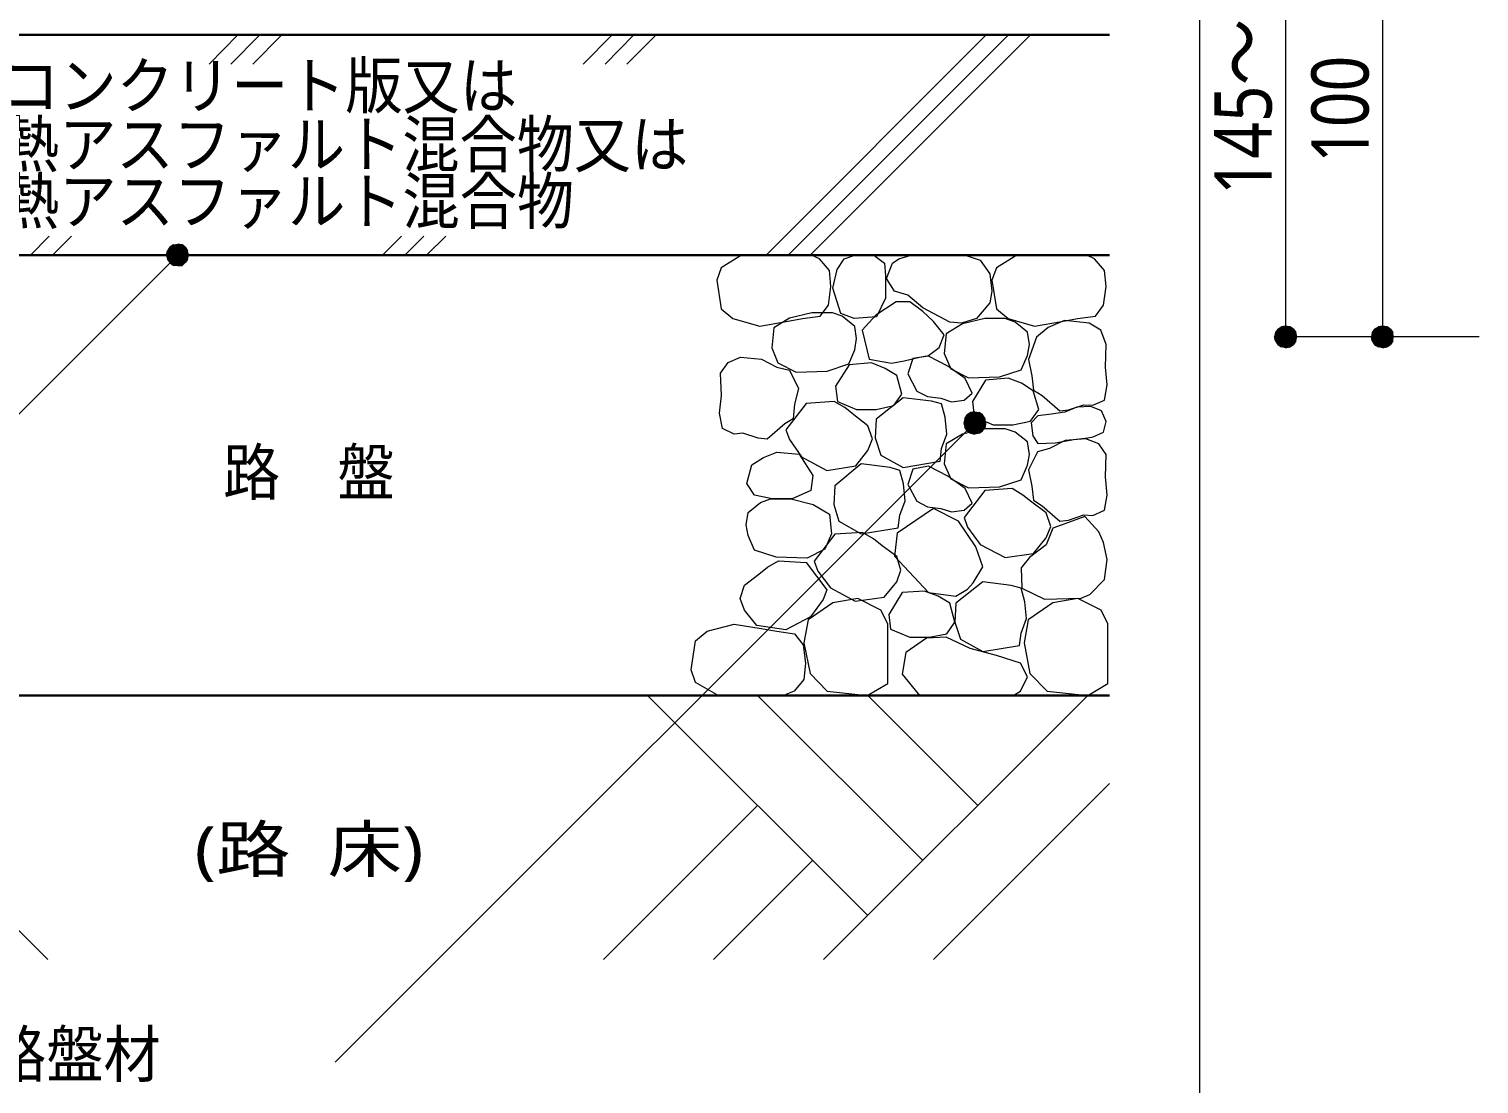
# Model space of a CAD drawing. Header units: millimetres. Extents: x 0 to 420, y 0 to 297.
# Drawn here: x 65 to 130.9, y 71.8 to 119.7 of the extents above; entities that cross this region are included whole.
import ezdxf
from ezdxf.enums import TextEntityAlignment as Align

# ---------------------------------------------------------------- set-up
doc = ezdxf.new("R2010")
doc.units = ezdxf.units.MM
doc.styles.add('kst32b', font='NotoSansJP-Variable.ttf')

msp = doc.modelspace()

# ---------------------------------------------------------------- hatches: boundary and pattern name
h = msp.add_hatch(color=7)
h.paths.add_polyline_path([(71.395, 109.77), (71.289, 109.601), (71.755, 109.411), (71.395, 109.77)])
h.paths.add_polyline_path([(71.289, 109.601), (71.755, 109.411), (71.247, 109.411), (71.289, 109.601)])
h.paths.add_polyline_path([(71.755, 109.411), (71.247, 109.411), (71.289, 109.22), (71.755, 109.411)])
for points in [[(71.289, 109.22), (71.395, 109.072), (71.755, 109.411), (71.289, 109.22)], [(122.28, 106.151), (122.089, 106.193), (122.089, 105.706), (122.28, 106.151)], [(126.683, 106.151), (126.492, 106.193), (126.492, 105.706), (126.683, 106.151)], [(108.437, 101.981), (108.31, 102.15), (107.971, 101.791), (108.437, 101.981)]]:
    msp.add_hatch(color=7).paths.add_polyline_path(points)
h = msp.add_hatch(color=7)
h.paths.add_polyline_path([(71.946, 109.876), (71.755, 109.918), (71.755, 109.411), (71.946, 109.876)])
h.paths.add_polyline_path([(71.755, 109.918), (71.755, 109.411), (71.565, 109.876), (71.755, 109.918)])
h.paths.add_polyline_path([(71.755, 109.411), (71.565, 109.876), (71.395, 109.77), (71.755, 109.411)])
h = msp.add_hatch(color=7)
h.paths.add_polyline_path([(71.395, 109.072), (71.565, 108.945), (71.755, 109.411), (71.395, 109.072)])
h.paths.add_polyline_path([(71.565, 108.945), (71.755, 109.411), (71.755, 108.924), (71.565, 108.945)])
h.paths.add_polyline_path([(71.755, 109.411), (71.755, 108.924), (71.946, 108.945), (71.755, 109.411)])
h = msp.add_hatch(color=7)
h.paths.add_polyline_path([(72.242, 109.411), (72.2, 109.601), (71.755, 109.411), (72.242, 109.411)])
h.paths.add_polyline_path([(72.2, 109.601), (71.755, 109.411), (72.094, 109.77), (72.2, 109.601)])
h.paths.add_polyline_path([(71.755, 109.411), (72.094, 109.77), (71.946, 109.876), (71.755, 109.411)])
h = msp.add_hatch(color=7)
h.paths.add_polyline_path([(71.946, 108.945), (72.094, 109.072), (71.755, 109.411), (71.946, 108.945)])
h.paths.add_polyline_path([(72.094, 109.072), (71.755, 109.411), (72.2, 109.22), (72.094, 109.072)])
h.paths.add_polyline_path([(71.755, 109.411), (72.2, 109.22), (72.242, 109.411), (71.755, 109.411)])
h = msp.add_hatch(color=7)
h.paths.add_polyline_path([(122.089, 106.193), (121.899, 106.151), (122.089, 105.706), (122.089, 106.193)])
h.paths.add_polyline_path([(121.899, 106.151), (122.089, 105.706), (121.729, 106.045), (121.899, 106.151)])
h.paths.add_polyline_path([(122.089, 105.706), (121.729, 106.045), (121.624, 105.897), (122.089, 105.706)])
h = msp.add_hatch(color=7)
h.paths.add_polyline_path([(122.597, 105.706), (122.555, 105.897), (122.089, 105.706), (122.597, 105.706)])
h.paths.add_polyline_path([(122.555, 105.897), (122.089, 105.706), (122.449, 106.045), (122.555, 105.897)])
h.paths.add_polyline_path([(122.089, 105.706), (122.449, 106.045), (122.28, 106.151), (122.089, 105.706)])
h = msp.add_hatch(color=7)
h.paths.add_polyline_path([(126.492, 106.193), (126.302, 106.151), (126.492, 105.706), (126.492, 106.193)])
h.paths.add_polyline_path([(126.302, 106.151), (126.492, 105.706), (126.132, 106.045), (126.302, 106.151)])
h.paths.add_polyline_path([(126.492, 105.706), (126.132, 106.045), (126.026, 105.897), (126.492, 105.706)])
h = msp.add_hatch(color=7)
h.paths.add_polyline_path([(126.979, 105.706), (126.958, 105.897), (126.492, 105.706), (126.979, 105.706)])
h.paths.add_polyline_path([(126.958, 105.897), (126.492, 105.706), (126.852, 106.045), (126.958, 105.897)])
h.paths.add_polyline_path([(126.492, 105.706), (126.852, 106.045), (126.683, 106.151), (126.492, 105.706)])
h = msp.add_hatch(color=7)
h.paths.add_polyline_path([(121.624, 105.897), (121.581, 105.706), (122.089, 105.706), (121.624, 105.897)])
h.paths.add_polyline_path([(121.581, 105.706), (122.089, 105.706), (121.624, 105.516), (121.581, 105.706)])
h.paths.add_polyline_path([(122.089, 105.706), (121.624, 105.516), (121.729, 105.346), (122.089, 105.706)])
h = msp.add_hatch(color=7)
h.paths.add_polyline_path([(121.729, 105.346), (121.899, 105.241), (122.089, 105.706), (121.729, 105.346)])
h.paths.add_polyline_path([(121.899, 105.241), (122.089, 105.706), (122.089, 105.198), (121.899, 105.241)])
h.paths.add_polyline_path([(122.089, 105.706), (122.089, 105.198), (122.28, 105.241), (122.089, 105.706)])
h = msp.add_hatch(color=7)
h.paths.add_polyline_path([(122.28, 105.241), (122.449, 105.346), (122.089, 105.706), (122.28, 105.241)])
h.paths.add_polyline_path([(122.449, 105.346), (122.089, 105.706), (122.555, 105.516), (122.449, 105.346)])
h.paths.add_polyline_path([(122.089, 105.706), (122.555, 105.516), (122.597, 105.706), (122.089, 105.706)])
h = msp.add_hatch(color=7)
h.paths.add_polyline_path([(126.026, 105.897), (125.984, 105.706), (126.492, 105.706), (126.026, 105.897)])
h.paths.add_polyline_path([(125.984, 105.706), (126.492, 105.706), (126.026, 105.516), (125.984, 105.706)])
h.paths.add_polyline_path([(126.492, 105.706), (126.026, 105.516), (126.132, 105.346), (126.492, 105.706)])
h = msp.add_hatch(color=7)
h.paths.add_polyline_path([(126.132, 105.346), (126.302, 105.241), (126.492, 105.706), (126.132, 105.346)])
h.paths.add_polyline_path([(126.302, 105.241), (126.492, 105.706), (126.492, 105.198), (126.302, 105.241)])
h.paths.add_polyline_path([(126.492, 105.706), (126.492, 105.198), (126.683, 105.241), (126.492, 105.706)])
h = msp.add_hatch(color=7)
h.paths.add_polyline_path([(126.683, 105.241), (126.852, 105.346), (126.492, 105.706), (126.683, 105.241)])
h.paths.add_polyline_path([(126.852, 105.346), (126.492, 105.706), (126.958, 105.516), (126.852, 105.346)])
h.paths.add_polyline_path([(126.492, 105.706), (126.958, 105.516), (126.979, 105.706), (126.492, 105.706)])
h = msp.add_hatch(color=7)
h.paths.add_polyline_path([(107.781, 102.256), (107.611, 102.15), (107.971, 101.791), (107.781, 102.256)])
h.paths.add_polyline_path([(107.611, 102.15), (107.971, 101.791), (107.505, 101.981), (107.611, 102.15)])
h.paths.add_polyline_path([(107.971, 101.791), (107.505, 101.981), (107.463, 101.791), (107.971, 101.791)])
h = msp.add_hatch(color=7)
h.paths.add_polyline_path([(108.31, 102.15), (108.162, 102.256), (107.971, 101.791), (108.31, 102.15)])
h.paths.add_polyline_path([(108.162, 102.256), (107.971, 101.791), (107.971, 102.298), (108.162, 102.256)])
h.paths.add_polyline_path([(107.971, 101.791), (107.971, 102.298), (107.781, 102.256), (107.971, 101.791)])
h = msp.add_hatch(color=7)
h.paths.add_polyline_path([(107.463, 101.791), (107.505, 101.6), (107.971, 101.791), (107.463, 101.791)])
h.paths.add_polyline_path([(107.505, 101.6), (107.971, 101.791), (107.611, 101.431), (107.505, 101.6)])
h.paths.add_polyline_path([(107.971, 101.791), (107.611, 101.431), (107.781, 101.325), (107.971, 101.791)])
h = msp.add_hatch(color=7)
h.paths.add_polyline_path([(107.781, 101.325), (107.971, 101.282), (107.971, 101.791), (107.781, 101.325)])
h.paths.add_polyline_path([(107.971, 101.282), (107.971, 101.791), (108.162, 101.325), (107.971, 101.282)])
h.paths.add_polyline_path([(107.971, 101.791), (108.162, 101.325), (108.31, 101.431), (107.971, 101.791)])
h = msp.add_hatch(color=7)
h.paths.add_polyline_path([(108.31, 101.431), (108.437, 101.6), (107.971, 101.791), (108.31, 101.431)])
h.paths.add_polyline_path([(108.437, 101.6), (107.971, 101.791), (108.458, 101.791), (108.437, 101.6)])
h.paths.add_polyline_path([(107.971, 101.791), (108.458, 101.791), (108.437, 101.981), (107.971, 101.791)])

# ---------------------------------------------------------------- linework, layer by layer
at = {"lineweight": 13}
for points in [[(118.174, 285.983), (118.174, 45.995)], [(122.089, 134.705), (122.089, 105.706)], [(126.492, 134.705), (126.492, 125.688), (126.492, 105.706)], [(73.173, 118.089), (74.486, 119.422)], [(74.168, 118.089), (75.48, 119.422)], [(75.163, 118.089), (76.475, 119.422)], [(90.17, 118.089), (91.482, 119.422)], [(91.165, 118.089), (92.477, 119.422)], [(92.16, 118.089), (93.493, 119.422)], [(98.488, 109.411), (108.479, 119.422)], [(99.483, 109.411), (109.495, 119.422)], [(100.478, 109.411), (110.49, 119.422)], [(65.066, 109.411), (65.913, 110.278)], [(66.061, 109.411), (66.929, 110.278)], [(81.047, 109.411), (81.915, 110.278)], [(82.063, 109.411), (82.931, 110.278)], [(83.058, 109.411), (83.926, 110.278)], [(71.755, 109.411), (37.55, 75.226)], [(97.367, 109.411), (96.435, 108.839), (96.245, 108.268), (96.435, 106.976), (96.965, 106.532), (98.192, 106.193), (99.399, 106.405), (100.14, 106.532), (100.944, 106.638), (101.325, 107.146), (101.431, 107.992), (101.367, 108.712), (100.902, 109.241), (100.542, 109.411)], [(103.378, 109.411), (103.865, 109.051), (103.907, 108.479), (103.907, 107.463), (103.505, 106.616), (102.489, 106.532), (101.875, 106.765), (101.515, 107.908), (101.706, 108.754), (102.023, 109.241), (102.51, 109.411)], [(107.527, 109.411), (108.204, 109.178), (108.649, 108.564), (108.733, 107.781), (108.649, 107.252), (108.035, 106.532), (107.357, 106.32), (106.828, 106.362), (105.601, 107.019), (104.923, 107.59), (104.309, 107.781), (103.95, 108.352), (104.225, 109.051), (104.521, 109.241), (105.071, 109.411)], [(109.876, 109.411), (108.945, 108.839), (108.733, 108.268), (108.945, 106.976), (109.474, 106.532), (110.68, 106.193), (111.908, 106.405), (112.628, 106.532), (113.453, 106.638), (113.813, 107.146), (113.94, 107.992), (113.855, 108.712), (113.411, 109.241), (113.051, 109.411)], [(130.874, 105.706), (122.089, 105.706)], [(107.971, 101.791), (78.909, 72.75)], [(96.224, 89.45), (95.271, 90.001), (95.081, 90.572), (95.271, 91.884), (95.8, 92.329), (97.028, 92.646), (98.256, 92.456), (98.975, 92.329), (99.78, 92.202), (100.161, 91.715), (100.267, 90.868), (100.203, 90.128), (99.759, 89.598), (99.378, 89.45)], [(109.707, 89.408), (110.046, 89.598), (110.363, 90.255), (110.046, 90.868), (108.945, 91.228), (107.76, 91.546), (106.659, 92.054), (105.77, 92.012), (104.838, 91.355), (104.669, 90.382), (105.198, 89.725), (105.452, 89.408)], [(93.091, 89.408), (103.103, 79.417)], [(98.086, 89.408), (105.601, 81.915)], [(113.094, 89.408), (101.092, 77.406)], [(103.103, 89.408), (108.098, 84.413)], [(56.346, 86.91), (65.85, 77.406)], [(114.088, 85.407), (106.087, 77.406)], [(98.086, 84.413), (91.101, 77.406)], [(100.584, 81.915), (96.097, 77.406)]]:
    msp.add_lwpolyline(points, dxfattribs=at)
at = {"lineweight": 30}
for points in [[(114.088, 119.422), (38.841, 119.422)], [(114.088, 109.411), (38.841, 109.411)], [(114.088, 89.408), (38.841, 89.408)]]:
    msp.add_lwpolyline(points, dxfattribs=at)
at = {"lineweight": 0}
for points in [[(71.289, 109.601), (71.755, 109.411), (71.247, 109.411)], [(71.755, 109.411), (71.247, 109.411), (71.289, 109.22)], [(71.395, 109.77), (71.289, 109.601), (71.755, 109.411)], [(71.289, 109.22), (71.395, 109.072), (71.755, 109.411)], [(71.755, 109.411), (71.565, 109.876), (71.395, 109.77)], [(71.395, 109.072), (71.565, 108.945), (71.755, 109.411)], [(71.755, 109.918), (71.755, 109.411), (71.565, 109.876)], [(71.565, 108.945), (71.755, 109.411), (71.755, 108.924)], [(71.946, 109.876), (71.755, 109.918), (71.755, 109.411)], [(71.755, 109.411), (72.094, 109.77), (71.946, 109.876)], [(72.2, 109.601), (71.755, 109.411), (72.094, 109.77)], [(72.242, 109.411), (72.2, 109.601), (71.755, 109.411)], [(71.755, 109.411), (71.755, 108.924), (71.946, 108.945)], [(71.946, 108.945), (72.094, 109.072), (71.755, 109.411)], [(72.094, 109.072), (71.755, 109.411), (72.2, 109.22)], [(71.755, 109.411), (72.2, 109.22), (72.242, 109.411)], [(121.899, 106.151), (122.089, 105.706), (121.729, 106.045)], [(122.089, 106.193), (121.899, 106.151), (122.089, 105.706)], [(122.28, 106.151), (122.089, 106.193), (122.089, 105.706)], [(122.089, 105.706), (122.449, 106.045), (122.28, 106.151)], [(126.302, 106.151), (126.492, 105.706), (126.132, 106.045)], [(126.492, 106.193), (126.302, 106.151), (126.492, 105.706)], [(126.683, 106.151), (126.492, 106.193), (126.492, 105.706)], [(126.492, 105.706), (126.852, 106.045), (126.683, 106.151)], [(121.624, 105.897), (121.581, 105.706), (122.089, 105.706)], [(121.581, 105.706), (122.089, 105.706), (121.624, 105.516)], [(122.089, 105.706), (121.729, 106.045), (121.624, 105.897)], [(122.089, 105.706), (121.624, 105.516), (121.729, 105.346)], [(121.729, 105.346), (121.899, 105.241), (122.089, 105.706)], [(121.899, 105.241), (122.089, 105.706), (122.089, 105.198)], [(122.555, 105.897), (122.089, 105.706), (122.449, 106.045)], [(122.597, 105.706), (122.555, 105.897), (122.089, 105.706)], [(122.089, 105.706), (122.089, 105.198), (122.28, 105.241)], [(122.28, 105.241), (122.449, 105.346), (122.089, 105.706)], [(122.449, 105.346), (122.089, 105.706), (122.555, 105.516)], [(122.089, 105.706), (122.555, 105.516), (122.597, 105.706)], [(126.026, 105.897), (125.984, 105.706), (126.492, 105.706)], [(125.984, 105.706), (126.492, 105.706), (126.026, 105.516)], [(126.492, 105.706), (126.132, 106.045), (126.026, 105.897)], [(126.492, 105.706), (126.026, 105.516), (126.132, 105.346)], [(126.132, 105.346), (126.302, 105.241), (126.492, 105.706)], [(126.302, 105.241), (126.492, 105.706), (126.492, 105.198)], [(126.958, 105.897), (126.492, 105.706), (126.852, 106.045)], [(126.979, 105.706), (126.958, 105.897), (126.492, 105.706)], [(126.492, 105.706), (126.492, 105.198), (126.683, 105.241)], [(126.683, 105.241), (126.852, 105.346), (126.492, 105.706)], [(126.852, 105.346), (126.492, 105.706), (126.958, 105.516)], [(126.492, 105.706), (126.958, 105.516), (126.979, 105.706)], [(107.611, 102.15), (107.971, 101.791), (107.505, 101.981)], [(107.781, 102.256), (107.611, 102.15), (107.971, 101.791)], [(107.971, 101.791), (107.971, 102.298), (107.781, 102.256)], [(108.162, 102.256), (107.971, 101.791), (107.971, 102.298)], [(108.31, 102.15), (108.162, 102.256), (107.971, 101.791)], [(108.437, 101.981), (108.31, 102.15), (107.971, 101.791)], [(107.971, 101.791), (107.505, 101.981), (107.463, 101.791)], [(107.463, 101.791), (107.505, 101.6), (107.971, 101.791)], [(107.505, 101.6), (107.971, 101.791), (107.611, 101.431)], [(107.971, 101.791), (107.611, 101.431), (107.781, 101.325)], [(107.781, 101.325), (107.971, 101.282), (107.971, 101.791)], [(107.971, 101.791), (108.458, 101.791), (108.437, 101.981)], [(107.971, 101.282), (107.971, 101.791), (108.162, 101.325)], [(107.971, 101.791), (108.162, 101.325), (108.31, 101.431)], [(108.31, 101.431), (108.437, 101.6), (107.971, 101.791)], [(108.437, 101.6), (107.971, 101.791), (108.458, 101.791)]]:
    msp.add_lwpolyline(points, close=True, dxfattribs=at)
at = {"lineweight": 13}
for points in [[(102.51, 105.114), (102.595, 105.622), (102.51, 106.172), (101.939, 106.638), (101.494, 106.786), (100.563, 106.786), (99.547, 106.553), (98.827, 106.109), (98.743, 105.198), (99.018, 104.521), (99.843, 104.098), (101.261, 104.14), (102.235, 104.479)], [(105.452, 104.775), (105.854, 104.86), (106.341, 105.22), (106.574, 105.791), (106.087, 106.405), (105.601, 106.849), (105.008, 107.294), (104.394, 107.294), (103.463, 106.68), (102.849, 106.003), (103.166, 104.69), (104.182, 104.5), (104.754, 104.606)], [(110.363, 104.86), (110.448, 105.346), (110.363, 105.918), (109.792, 106.362), (109.347, 106.532), (108.416, 106.532), (107.4, 106.299), (106.659, 105.833), (106.574, 104.944), (106.871, 104.246), (107.675, 103.844), (109.093, 103.886), (110.067, 104.204)], [(112.924, 102.616), (113.326, 102.595), (113.855, 102.828), (113.983, 103.526), (113.898, 104.33), (113.94, 105.346), (113.686, 106.003), (113.157, 106.32), (112.035, 106.447), (111.294, 106.13), (110.765, 105.685), (110.405, 104.669), (110.554, 103.928), (110.638, 103.272), (111.019, 103.039), (111.824, 102.341), (112.226, 102.383)], [(97.43, 101.325), (97.028, 101.282), (96.499, 101.537), (96.372, 102.235), (96.457, 103.039), (96.414, 104.055), (96.753, 104.542), (97.324, 104.775), (98.277, 104.69), (98.975, 104.33), (99.547, 104.182), (99.949, 103.357), (99.78, 102.637), (99.716, 101.981), (99.335, 101.748), (98.531, 101.05), (98.129, 101.092)], [(106.426, 102.912), (106.913, 102.743), (107.484, 102.828), (107.844, 103.145), (107.527, 103.801), (106.744, 104.373), (105.854, 104.817), (105.156, 104.712), (104.923, 104.013), (105.325, 103.23), (105.812, 102.997)], [(103.484, 102.404), (104.288, 102.574), (104.648, 103.103), (104.415, 103.95), (103.886, 104.267), (103.272, 104.521), (102.256, 104.436), (101.642, 103.463), (101.727, 102.764), (102.595, 102.404)], [(109.686, 101.706), (110.49, 101.875), (110.871, 102.404), (110.617, 103.251), (110.088, 103.59), (109.474, 103.822), (108.458, 103.738), (107.865, 102.764), (107.929, 102.087), (108.797, 101.706)], [(106.447, 100.626), (106.701, 101.282), (106.617, 102.045), (106.447, 102.658), (106.003, 102.785), (104.712, 102.934), (103.484, 101.96), (103.442, 101.113), (103.696, 100.33), (104.712, 99.759), (106.384, 100.055)], [(102.553, 99.843), (103.103, 100.542), (103.315, 101.071), (103.103, 101.663), (102.468, 102.15), (102.066, 102.489), (101.579, 102.764), (100.309, 102.679), (99.378, 101.473), (99.547, 101.029), (100.097, 100.245), (101.24, 99.631)], [(113.094, 101.113), (113.348, 101.155), (113.813, 101.367), (113.94, 101.854), (113.729, 102.341), (113.242, 102.531), (112.607, 102.51), (112.056, 102.277), (111.443, 102.193), (110.829, 102.108), (110.532, 101.791), (110.596, 101.198), (110.829, 100.859), (111.612, 100.88), (112.459, 101.029)], [(110.363, 99.864), (110.448, 100.351), (110.363, 100.923), (109.792, 101.367), (109.347, 101.515), (108.416, 101.515), (107.4, 101.282), (106.659, 100.838), (106.574, 99.928), (106.871, 99.25), (107.675, 98.848), (109.093, 98.891), (110.067, 99.208)], [(112.924, 97.621), (113.326, 97.578), (113.855, 97.832), (113.983, 98.51), (113.898, 99.335), (113.94, 100.351), (113.602, 100.838), (113.009, 101.071), (112.078, 100.986), (111.358, 100.626), (110.808, 100.478), (110.405, 99.653), (110.554, 98.912), (110.638, 98.277), (111.019, 98.023), (111.824, 97.324), (112.226, 97.367)], [(98.764, 98.34), (97.959, 98.51), (97.6, 99.039), (97.832, 99.886), (98.362, 100.224), (98.975, 100.457), (99.991, 100.372), (100.605, 99.399), (100.521, 98.721), (99.674, 98.34)], [(104.563, 97.6), (104.796, 98.256), (104.733, 99.018), (104.563, 99.631), (104.119, 99.759), (102.807, 99.928), (101.6, 98.933), (101.558, 98.086), (101.791, 97.324), (102.807, 96.753), (104.479, 97.028)], [(106.426, 97.896), (106.913, 97.748), (107.484, 97.832), (107.844, 98.15), (107.527, 98.806), (106.744, 99.377), (105.854, 99.822), (105.156, 99.695), (104.923, 98.996), (105.325, 98.234), (105.812, 97.98)], [(97.663, 96.668), (97.578, 97.155), (97.663, 97.727), (98.235, 98.171), (98.679, 98.34), (99.61, 98.34), (100.626, 98.086), (101.367, 97.642), (101.452, 96.753), (101.155, 96.054), (100.351, 95.652), (98.933, 95.695), (97.959, 96.012)], [(110.638, 95.864), (111.21, 96.562), (111.421, 97.091), (111.21, 97.705), (110.554, 98.192), (110.151, 98.51), (109.665, 98.806), (108.416, 98.721), (107.484, 97.494), (107.633, 97.049), (108.204, 96.266), (109.347, 95.673)], [(107.633, 94.234), (107.887, 94.53), (108.331, 95.25), (108.013, 96.16), (107.23, 97.324), (106.087, 97.896), (104.436, 96.774), (104.309, 95.737), (105.854, 94.086), (107.103, 93.916)], [(112.797, 93.832), (113.199, 94.001), (113.855, 94.679), (113.983, 95.589), (113.813, 96.351), (113.602, 96.837), (112.967, 97.536), (112.395, 97.324), (111.506, 97.007), (111.21, 96.245), (110.448, 95.673), (110.067, 95.208), (110.109, 94.276), (111.125, 93.789)], [(103.844, 93.874), (104.415, 94.573), (104.606, 95.102), (104.415, 95.716), (103.759, 96.202), (103.357, 96.52), (102.87, 96.816), (101.6, 96.732), (100.669, 95.504), (100.838, 95.059), (101.41, 94.297), (102.531, 93.684)], [(98.065, 92.583), (97.494, 93.281), (97.303, 93.811), (97.494, 94.425), (98.15, 94.911), (98.552, 95.229), (99.039, 95.525), (100.309, 95.441), (101.24, 94.213), (101.071, 93.768), (100.499, 92.985), (99.378, 92.393)], [(110.067, 92.244), (110.321, 92.9), (110.236, 93.662), (110.067, 94.276), (109.622, 94.403), (108.331, 94.573), (107.103, 93.599), (107.061, 92.731), (107.315, 91.969), (108.331, 91.398), (110.003, 91.673)], [(104.013, 92.668), (103.696, 93.281), (102.658, 93.811), (101.515, 93.62), (100.394, 92.837), (100.203, 91.8), (100.478, 90.403), (101.261, 89.598), (103.082, 89.408), (104.013, 89.958)], [(105.897, 92.054), (106.701, 92.202), (107.061, 92.731), (106.828, 93.599), (106.299, 93.916), (105.685, 94.149), (104.669, 94.086), (104.055, 93.091), (104.14, 92.414), (105.008, 92.054)], [(114.004, 92.668), (113.707, 93.281), (112.649, 93.811), (111.506, 93.62), (110.384, 92.837), (110.215, 91.8), (110.469, 90.403), (111.252, 89.598), (113.094, 89.408), (114.004, 89.958)]]:
    msp.add_lwpolyline(points, close=True, dxfattribs=at)

# ---------------------------------------------------------------- texts
at = {"style": 'kst32b'}
for s, height, p, p2 in [('145～150', 2.5989, (121.454, 112.141), (121.454, 125.136)), ('コンクリート版又は', 2.0791, (63.775, 116.078), (87.165, 116.078)), ('100', 2.5989, (125.857, 113.602), (125.857, 118.474)), ('再生加熱アスファルト混合物又は', 2.07913, (55.965, 113.411), (94.948, 113.411)), ('加熱アスファルト混合物', 2.07913, (61.172, 110.829), (89.76, 110.829)), ('路\u3000盤', 2.0791, (73.808, 98.51), (81.605, 98.51)), ('(路  床)', 2.0791, (72.517, 81.386), (82.913, 81.386)), ('路盤材', 2.0791, (63.183, 72.072), (70.979, 72.072))]:
    msp.add_text(s, height=height, dxfattribs=at).set_placement(p, p2, align=Align.FIT)

doc.saveas('drawing.dxf')
